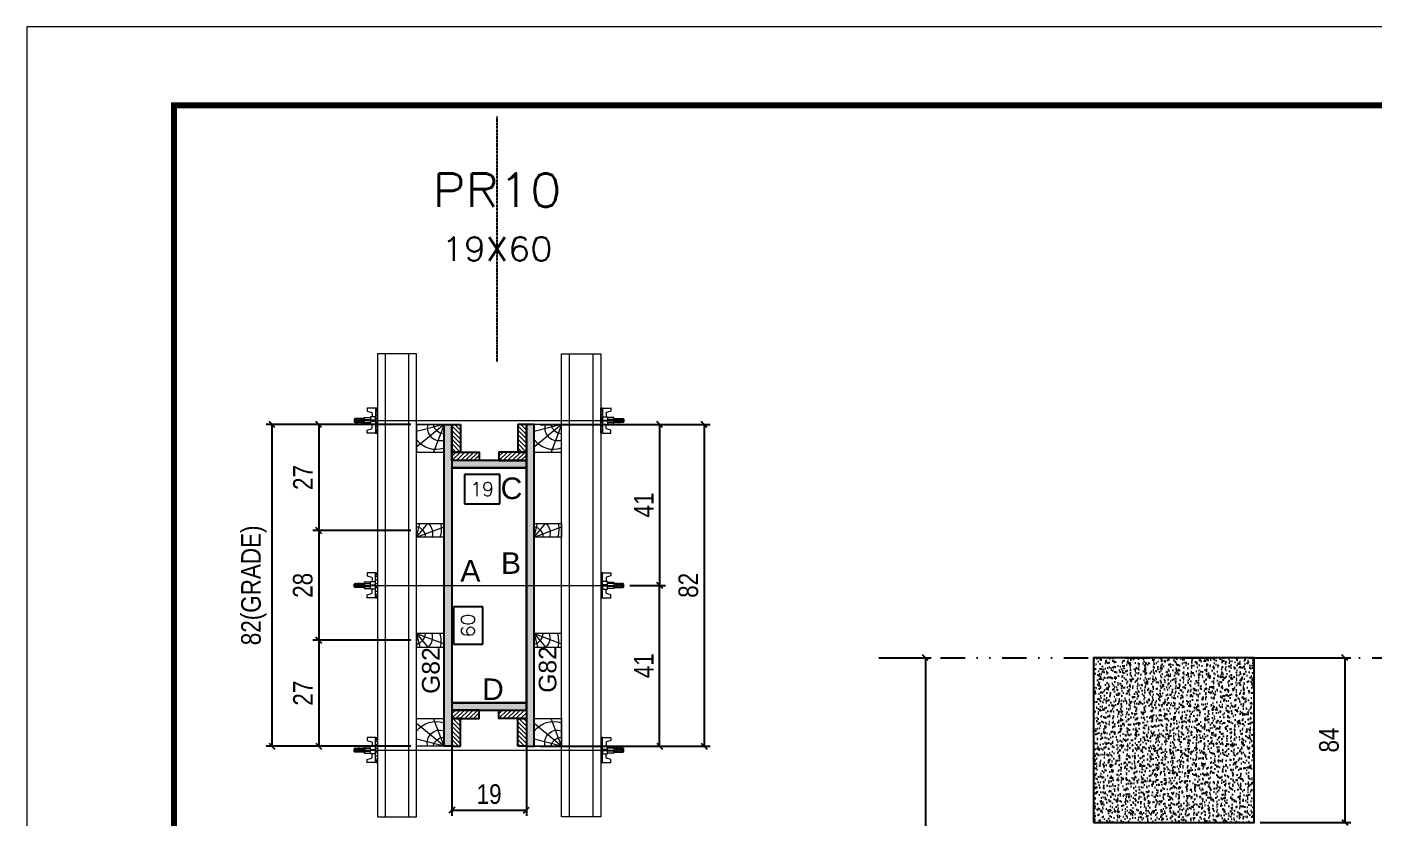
# Model space of a CAD drawing. Extents: x 2949 to 9230, y 1140 to 12527.
# Drawn here: x 2949 to 3636, y 4083 to 4487 of the extents above; entities that cross this region are included whole.
import ezdxf
from ezdxf.enums import TextEntityAlignment as Align

# ---------------------------------------------------------------- set-up
doc = ezdxf.new("R2010")
doc.units = 0
for name, pattern in [('DASHED', [0.75, 0.5, -0.25]), ('DIVIDE2', [0.625, 0.25, -0.125, 0, -0.125, 0, -0.125]), ('HIDDEN', [0.375, 0.25, -0.125])]:
    doc.linetypes.add(name, pattern=pattern)
for name, color, linetype in [('CHAPA', 1, 'Continuous'), ('COTA', 241, 'Continuous'), ('cotas', 4, 'Continuous'), ('MEIO_PONT', 93, 'Continuous'), ('Nível', 160, 'Continuous'), ('Painéis', 200, 'Continuous'), ('SARRAFO', 251, 'Continuous'), ('Texto de Titulo', 7, 'Continuous'), ('Texto Qtd Sarr', 242, 'Continuous'), ('TEXTO_GERAL', 7, 'Continuous')]:
    doc.layers.add(name, color=color, linetype=linetype)
for name, color, linetype, lineweight in [('Folhas', 255, 'Continuous', 9), ('Hachura', 251, 'Continuous', 9), ('Madeira', 126, 'Continuous', 18), ('Perfil Metálico', 224, 'Continuous', 18), ('SARRAFO DE PRESSAO', 251, 'DASHED', 9), ('Texto Seção', 7, 'Continuous', 15)]:
    doc.layers.add(name, color=color, linetype=linetype, lineweight=lineweight)
doc.styles.add('ARIAL', font='arial.ttf')
doc.styles.add('COTA TECNICA', font='techl___.ttf', dxfattribs={"height": 10})
doc.styles.add('COTA TECNICA 2X', font='techl___.ttf', dxfattribs={"height": 10})
doc.styles.add('ROMANS', font='romans.shx')
doc.styles.add('SANSSERIF', font='sas_____.pfb')
doc.dimstyles.new('PAINEL', dxfattribs={"dimtxt": 10, "dimasz": 3, "dimexe": 3, "dimexo": 3, "dimgap": 3, "dimtad": 1, "dimdec": 1, "dimzin": 12, "dimdsep": 46, "dimtxsty": 'COTA TECNICA', "dimblk1": 'OBLIQUE', "dimblk2": 'OBLIQUE', "dimsah": 1, "dimcen": 0.9, "dimclrd": 4, "dimclre": 4, "dimclrt": 240, "dimadec": 1, "dimazin": 3, "dimtfac": 1, "dimtdec": 1, "dimtmove": 0, "dimatfit": 3, "dimfxl": 1, "dimtolj": 1, "dimtzin": 12, "dimarcsym": 0})
doc.dimstyles.new('SECAO PILAR', dxfattribs={"dimtxt": 10, "dimasz": 3, "dimexe": 3, "dimexo": 3, "dimgap": 3, "dimtad": 1, "dimdec": 1, "dimlfac": 0.5, "dimzin": 12, "dimdsep": 46, "dimtxsty": 'COTA TECNICA 2X', "dimblk1": 'OBLIQUE', "dimblk2": 'OBLIQUE', "dimsah": 1, "dimcen": 0.9, "dimclrd": 256, "dimclre": 256, "dimclrt": 256, "dimadec": 1, "dimazin": 3, "dimtfac": 1, "dimtdec": 1, "dimtmove": 0, "dimatfit": 3, "dimfxl": 1, "dimtolj": 1, "dimtzin": 12, "dimarcsym": 0})
doc.dimstyles.new('SECÇÃO 2', dxfattribs={"dimtxt": 7, "dimasz": 6, "dimexe": 0.18, "dimexo": 2, "dimgap": -4, "dimtad": 3, "dimdec": 1, "dimlfac": 0.5, "dimzin": 12, "dimdsep": 46, "dimtxsty": 'ROMANS', "dimblk": 'ARCHTICK', "dimcen": 0.09, "dimse1": 1, "dimse2": 1, "dimsd1": 1, "dimsd2": 1, "dimclrd": 180, "dimclre": 5, "dimclrt": 1, "dimadec": 0, "dimazin": 3, "dimtfac": 1, "dimtdec": 1, "dimtofl": 0, "dimtmove": 0, "dimatfit": 3, "dimldrblk": 'ARCHTICK', "dimfxl": 1, "dimtolj": 1, "dimtzin": 0, "dimarcsym": 0})
pattern_1 = [(135, (-19725.5793, 13622.8389), (-1.12253202, -1.12253202), [])]
pattern_2 = [(135, (-19725.5793, 13407.8389), (-1.12253202, -1.12253202), [])]

# ---------------------------------------------------------------- blocks, each defined once
blk = doc.blocks.new('9999999999')
at = {"layer": 'Folhas'}
blk.add_lwpolyline([(98138.98, 34190.21), (99623.98, 34190.21), (99623.98, 35240.21), (98138.98, 35240.21)], close=True, dxfattribs=at)
at = {"layer": 'Folhas', "color": 30, "const_width": 3}
blk.add_lwpolyline([(98213.98, 34230.21), (99583.98, 34230.21), (99583.98, 35200.21), (98213.98, 35200.21)], close=True, dxfattribs=at)
blk = doc.blocks.new('*D1287')
at = {"layer": 'COTA', "color": 180, "lineweight": -2, "transparency": 16777216}
for p, q in [((3181.6, 4190.89), (3166.6, 4190.89)), ((3166.6, 4190.89), (3166.6, 4171.89)), ((3181.6, 4171.89), (3181.6, 4190.89)), ((3166.6, 4171.89), (3181.6, 4171.89))]:
    blk.add_line(p, q, dxfattribs=at)
at = {"layer": 'Defpoints', "color": 0, "transparency": 16777216}
for p in [(3165.83, 4261.89), (3165.83, 4141.89), (3185.6, 4141.89)]:
    blk.add_point(p, dxfattribs=at)
at = {"layer": 'COTA', "color": 1, "transparency": 16777216, "insert": (3174.1, 4181.39), "char_height": 7, "attachment_point": 5, "rotation": 90, "style": 'ROMANS'}
blk.add_mtext('\\A1;60', dxfattribs=at)
blk = doc.blocks.new('_ArchTick')
at = {"color": 0, "linetype": 'ByBlock', "const_width": 0.15}
blk.add_lwpolyline([(-0.5, -0.5), (0.5, 0.5)], dxfattribs=at)
blk = doc.blocks.new('_Oblique')
at = {"color": 0, "linetype": 'ByBlock', "lineweight": -2}
blk.add_line((-0.5, -0.5), (0.5, 0.5), dxfattribs=at)
blk = doc.blocks.new('*D1288')
at = {"layer": 'COTA', "lineweight": -2, "transparency": 16777216}
for p, q in [((3210.83, 4283.89), (3297.6, 4283.89)), ((3294.6, 4283.89), (3294.6, 4119.89)), ((3210.83, 4119.89), (3297.6, 4119.89))]:
    blk.add_line(p, q, dxfattribs=at)
at = {"layer": 'Defpoints', "color": 0, "transparency": 16777216}
for p in [(3207.83, 4283.89), (3207.83, 4119.89), (3294.6, 4119.89)]:
    blk.add_point(p, dxfattribs=at)
at = {"layer": 'COTA', "lineweight": -2, "transparency": 16777216, "xscale": 3, "yscale": 3, "zscale": 3}
for p, rotation in [((3294.6, 4283.89), 90), ((3294.6, 4119.89), 270)]:
    blk.add_blockref('_Oblique', p, dxfattribs=dict(at, rotation=rotation))
at = {"layer": 'COTA', "transparency": 16777216, "insert": (3286.51, 4201.89), "char_height": 10, "attachment_point": 5, "rotation": 90, "style": 'COTA TECNICA 2X'}
blk.add_mtext('\\A1;82', dxfattribs=at)
blk = doc.blocks.new('*D1289')
at = {"layer": 'COTA', "lineweight": -2, "transparency": 16777216}
for p, q in [((3244.83, 4283.89), (3274.83, 4283.89)), ((3271.83, 4283.89), (3271.83, 4201.89)), ((3256.63, 4201.89), (3274.83, 4201.89))]:
    blk.add_line(p, q, dxfattribs=at)
at = {"layer": 'Defpoints', "color": 0, "transparency": 16777216}
for p in [(3241.83, 4283.89), (3253.63, 4201.89), (3271.83, 4201.89)]:
    blk.add_point(p, dxfattribs=at)
at = {"layer": 'COTA', "lineweight": -2, "transparency": 16777216, "xscale": 3, "yscale": 3, "zscale": 3}
for p, rotation in [((3271.83, 4283.89), 90), ((3271.83, 4201.89), 270)]:
    blk.add_blockref('_Oblique', p, dxfattribs=dict(at, rotation=rotation))
at = {"layer": 'COTA', "transparency": 16777216, "insert": (3263.76, 4242.89), "char_height": 10, "attachment_point": 5, "rotation": 90, "style": 'COTA TECNICA 2X'}
blk.add_mtext('\\A1;41', dxfattribs=at)
blk = doc.blocks.new('*D1290')
at = {"layer": 'COTA', "lineweight": -2, "transparency": 16777216}
for p, q in [((3256.63, 4201.89), (3274.83, 4201.89)), ((3271.83, 4119.89), (3271.83, 4201.89)), ((3244.83, 4119.89), (3274.83, 4119.89))]:
    blk.add_line(p, q, dxfattribs=at)
at = {"layer": 'Defpoints', "color": 0, "transparency": 16777216}
for p in [(3253.63, 4201.89), (3271.83, 4201.89), (3241.83, 4119.89)]:
    blk.add_point(p, dxfattribs=at)
at = {"layer": 'COTA', "lineweight": -2, "transparency": 16777216, "xscale": 3, "yscale": 3, "zscale": 3}
for p, rotation in [((3271.83, 4201.89), 90), ((3271.83, 4119.89), 270)]:
    blk.add_blockref('_Oblique', p, dxfattribs=dict(at, rotation=rotation))
at = {"layer": 'COTA', "transparency": 16777216, "insert": (3263.76, 4160.89), "char_height": 10, "attachment_point": 5, "rotation": 90, "style": 'COTA TECNICA 2X'}
blk.add_mtext('\\A1;41', dxfattribs=at)
blk = doc.blocks.new('*D1291')
at = {"layer": 'COTA', "color": 180, "lineweight": -2, "transparency": 16777216}
for p, q in [((3190.27, 4258.43), (3172.27, 4258.43)), ((3172.27, 4258.43), (3172.27, 4243.43)), ((3190.27, 4243.43), (3190.27, 4258.43)), ((3172.27, 4243.43), (3190.27, 4243.43))]:
    blk.add_line(p, q, dxfattribs=at)
at = {"layer": 'Defpoints', "color": 0, "transparency": 16777216}
for p in [(3165.83, 4261.89), (3203.83, 4261.89), (3203.83, 4239.43)]:
    blk.add_point(p, dxfattribs=at)
at = {"layer": 'COTA', "color": 1, "transparency": 16777216, "insert": (3181.27, 4250.93), "char_height": 7, "attachment_point": 5, "style": 'ROMANS'}
blk.add_mtext('\\A1;19', dxfattribs=at)
blk = doc.blocks.new('titulo1')
at = {"layer": 'Defpoints', "color": 252, "linetype": 'HIDDEN', "ltscale": 2}
blk.add_line((0, 0), (0, 125), dxfattribs=at)
at = {"layer": 'Defpoints', "style": 'ROMANS', "oblique": 15}
blk.add_attdef('FOLHA', text='', height=10, dxfattribs=at).set_placement((0, 15.58), align=Align.MIDDLE_CENTER)
at = {"layer": 'Texto Qtd Sarr', "color": 3, "style": 'ROMANS', "oblique": 15}
for tag, height, p in [('TITULO', 17, (0, 71.45)), ('SEÇÃO', 12, (0, 41.55))]:
    blk.add_attdef(tag, text='', height=height, dxfattribs=at).set_placement(p, align=Align.MIDDLE_CENTER)
blk = doc.blocks.new('PONTALETE')
at = {"layer": 'Madeira'}
for q in [(2.71, 7), (7, 5.76), (7, 1.74)]:
    blk.add_line((0, 0), q, dxfattribs=at)
blk.add_lwpolyline([(0, 0), (7, 0), (7, 7), (0, 7)], close=True, dxfattribs=at)
for centre, radius, start, end in [((2.04, 0.06), 6.23, 37.2818, 109.0913), ((1.09, 0.9), 3.19, 343.603, 109.9847), ((-0.21, -0.78), 3.09, 14.6322, 86.0383)]:
    blk.add_arc(centre, radius, start, end, dxfattribs=at)
blk = doc.blocks.new('*D1292')
at = {"layer": 'COTA', "lineweight": -2, "transparency": 16777216}
for p, q in [((3144.83, 4283.89), (3071.05, 4283.89)), ((3074.05, 4283.89), (3074.05, 4119.89)), ((3144.83, 4119.89), (3071.05, 4119.89))]:
    blk.add_line(p, q, dxfattribs=at)
at = {"layer": 'Defpoints', "color": 0, "transparency": 16777216}
for p in [(3147.83, 4283.89), (3074.05, 4119.89), (3147.83, 4119.89)]:
    blk.add_point(p, dxfattribs=at)
at = {"layer": 'COTA', "lineweight": -2, "transparency": 16777216, "xscale": 3, "yscale": 3, "zscale": 3}
for p, rotation in [((3074.05, 4283.89), 90), ((3074.05, 4119.89), 270)]:
    blk.add_blockref('_Oblique', p, dxfattribs=dict(at, rotation=rotation))
at = {"layer": 'COTA', "transparency": 16777216, "insert": (3064.83, 4201.89), "char_height": 10, "attachment_point": 5, "rotation": 90, "style": 'COTA TECNICA 2X'}
blk.add_mtext('\\A1;82(GRADE)', dxfattribs=at)
blk = doc.blocks.new('MEIO PONTALETE')
at = {"layer": 'Madeira'}
for q in [(2.71, 7), (3.5, 2.88), (3.5, 0.87)]:
    blk.add_line((0, 0), q, dxfattribs=at)
blk.add_lwpolyline([(0, 0), (3.5, 0), (3.5, 7), (0, 7)], close=True, dxfattribs=at)
for centre, radius, start, end in [((2.04, 0.06), 6.23, 76.4499, 109.0913), ((1.09, 0.9), 3.19, 40.9063, 109.9847), ((-0.21, -0.78), 3.09, 14.6322, 86.0383)]:
    blk.add_arc(centre, radius, start, end, dxfattribs=at)
blk = doc.blocks.new('*D1293')
at = {"layer": 'COTA', "lineweight": -2, "transparency": 16777216}
for p, q in [((3144.83, 4173.89), (3094.89, 4173.89)), ((3097.89, 4173.89), (3097.89, 4119.89)), ((3144.83, 4119.89), (3094.89, 4119.89))]:
    blk.add_line(p, q, dxfattribs=at)
at = {"layer": 'Defpoints', "color": 0, "transparency": 16777216}
for p in [(3147.83, 4173.89), (3097.89, 4119.89), (3147.83, 4119.89)]:
    blk.add_point(p, dxfattribs=at)
at = {"layer": 'COTA', "lineweight": -2, "transparency": 16777216, "xscale": 3, "yscale": 3, "zscale": 3}
for p, rotation in [((3097.89, 4173.89), 90), ((3097.89, 4119.89), 270)]:
    blk.add_blockref('_Oblique', p, dxfattribs=dict(at, rotation=rotation))
at = {"layer": 'COTA', "transparency": 16777216, "insert": (3089.82, 4146.89), "char_height": 10, "attachment_point": 5, "rotation": 90, "style": 'COTA TECNICA 2X'}
blk.add_mtext('\\A1;27', dxfattribs=at)
blk = doc.blocks.new('C')
at = {"layer": 'Hachura', "color": 0}
for p, q in [((0, 3.22), (0, -3.22)), ((0.45, 3.22), (0, 3.22)), ((0.46, 3.16), (0, 3.16)), ((0.46, 3.05), (0, 3.05)), ((0.46, 2.88), (0, 2.88)), ((0, 2.75), (0, -1.16)), ((0.46, 2.65), (0, 2.65)), ((0.46, 2.23), (0, 2.23)), ((0.46, 1.51), (0, 1.51)), ((0.39, 0.49), (0.17, 0.49)), ((0.45, -3.23), (0.45, 3.22)), ((0.45, 3.22), (2.58, 3.22)), ((1.74, 0.97), (0.45, 0.97)), ((1.45, 0.1), (0.45, 0.1)), ((1.35, 1.94), (1.35, 0.96)), ((2.58, 2.39), (1.47, 2.09)), ((1.74, -0.97), (1.74, 0.97)), ((1.74, 0.97), (1.74, 0.84)), ((1.74, 0.97), (1.74, 0.84)), ((1.74, 0.84), (3.35, 0.84)), ((3.35, 0.45), (1.74, 0.45)), ((2.58, 3.22), (2.58, 2.39)), ((3.32, 0.84), (3.32, -0.84)), ((3.35, 0.84), (3.35, -0.84)), ((3.68, 0.45), (3.35, 0.45)), ((3.84, -0.52), (3.35, 0.45)), ((3.35, 0.06), (3.67, -0.57)), ((3.68, 0.45), (4.16, -0.52)), ((3.72, 0.5), (4.25, -0.57)), ((4.37, -0.55), (3.83, 0.53)), ((4.15, 0.45), (3.93, 0.45)), ((4.42, -0.52), (3.93, 0.45)), ((4.15, 0.45), (4.26, 0.45)), ((4.26, 0.45), (4.74, -0.52)), ((4.3, 0.5), (4.83, -0.57)), ((4.95, -0.55), (4.41, 0.53)), ((4.51, 0.45), (4.84, 0.45)), ((5, -0.52), (4.51, 0.45)), ((4.84, 0.45), (5.32, -0.52)), ((4.88, 0.5), (5.41, -0.57)), ((5.53, -0.55), (4.99, 0.53)), ((5.58, -0.52), (5.09, 0.45)), ((5.42, 0.45), (5.09, 0.45)), ((5.58, -0.52), (5.09, 0.45)), ((5.42, 0.45), (5.74, -0.19)), ((5.46, 0.5), (5.74, -0.07)), ((5.74, 0.19), (5.57, 0.53)), ((5.74, 0.32), (5.68, 0.45)), ((5.68, 0.45), (5.74, 0.45)), ((5.74, 0.45), (5.9, 0.29)), ((5.74, 0.45), (5.74, -0.52)), ((5.9, -0.36), (5.9, 0.29)), ((0.45, 0), (0, 0)), ((0.46, -1.52), (0, -1.52)), ((0.46, -2.23), (0, -2.23)), ((0.46, -2.65), (0, -2.65)), ((0.46, -2.88), (0, -2.88)), ((0.46, -3.05), (0, -3.05)), ((0.46, -3.16), (0, -3.16)), ((0, -3.22), (2.57, -3.22)), ((0.08, -0.48), (0.29, -0.48)), ((0.29, -0.48), (0.4, -0.48)), ((0.45, 0), (0.45, -0.97)), ((0.45, -0.16), (1.45, -0.16)), ((0.45, -0.65), (0.45, -0.32)), ((0.45, -3.23), (0.45, -0.65)), ((0.45, -0.97), (1.74, -0.97)), ((1.35, -1.94), (1.35, -0.97)), ((2.58, -2.39), (1.47, -2.1)), ((3.35, -0.32), (1.74, -0.32)), ((3.35, -0.84), (1.74, -0.84)), ((2.58, -3.23), (2.58, -2.39)), ((3.35, -0.07), (3.58, -0.52)), ((3.35, -0.52), (3.58, -0.52)), ((3.84, -0.52), (4.16, -0.52)), ((4.42, -0.52), (4.74, -0.52)), ((4.63, -0.52), (4.74, -0.52)), ((5, -0.52), (5.32, -0.52)), ((5.58, -0.52), (5.74, -0.52)), ((5.74, -0.52), (5.9, -0.36)), ((5.74, -0.52), (5.74, -0.52))]:
    blk.add_line(p, q, dxfattribs=at)
for centre, radius, start, end in [((1.52, 1.94), 0.161, 104.7436, 180), ((1.44, -0.03), 0.129, 272.695, 87.305), ((3.81, 0.39), 0.143, 25.5688, 154.4312), ((4.39, 0.39), 0.143, 25.5688, 154.4312), ((4.97, 0.39), 0.143, 25.5688, 154.4312), ((5.55, 0.39), 0.143, 25.5688, 154.4312), ((0.17, -0.37), 0.174, 221.744, 317.8592), ((1.52, -1.94), 0.161, 180, 255.2564), ((3.71, -0.4), 0.174, 222.1408, 318.256), ((4.29, -0.4), 0.174, 222.1408, 318.256), ((4.87, -0.4), 0.174, 222.1408, 318.256), ((5.45, -0.4), 0.174, 222.1408, 318.256), ((5.61, -0.4), 0.174, 317.8592, 318.256)]:
    blk.add_arc(centre, radius, start, end, dxfattribs=at)
blk = doc.blocks.new('*D1294')
at = {"layer": 'COTA', "lineweight": -2, "transparency": 16777216}
for p, q in [((3144.83, 4283.89), (3094.89, 4283.89)), ((3097.89, 4283.89), (3097.89, 4229.89)), ((3144.83, 4229.89), (3094.89, 4229.89))]:
    blk.add_line(p, q, dxfattribs=at)
at = {"layer": 'Defpoints', "color": 0, "transparency": 16777216}
for p in [(3147.83, 4283.89), (3097.89, 4229.89), (3147.83, 4229.89)]:
    blk.add_point(p, dxfattribs=at)
at = {"layer": 'COTA', "lineweight": -2, "transparency": 16777216, "xscale": 3, "yscale": 3, "zscale": 3}
for p, rotation in [((3097.89, 4283.89), 90), ((3097.89, 4229.89), 270)]:
    blk.add_blockref('_Oblique', p, dxfattribs=dict(at, rotation=rotation))
at = {"layer": 'COTA', "transparency": 16777216, "insert": (3089.82, 4256.89), "char_height": 10, "attachment_point": 5, "rotation": 90, "style": 'COTA TECNICA 2X'}
blk.add_mtext('\\A1;27', dxfattribs=at)
blk = doc.blocks.new('*D1295')
at = {"layer": 'COTA', "lineweight": -2, "transparency": 16777216}
for p, q in [((3144.83, 4229.89), (3094.89, 4229.89)), ((3097.89, 4229.89), (3097.89, 4173.89)), ((3144.83, 4173.89), (3094.89, 4173.89))]:
    blk.add_line(p, q, dxfattribs=at)
at = {"layer": 'Defpoints', "color": 0, "transparency": 16777216}
for p in [(3147.83, 4229.89), (3097.89, 4173.89), (3147.83, 4173.89)]:
    blk.add_point(p, dxfattribs=at)
at = {"layer": 'COTA', "lineweight": -2, "transparency": 16777216, "xscale": 3, "yscale": 3, "zscale": 3}
for p, rotation in [((3097.89, 4229.89), 90), ((3097.89, 4173.89), 270)]:
    blk.add_blockref('_Oblique', p, dxfattribs=dict(at, rotation=rotation))
at = {"layer": 'COTA', "transparency": 16777216, "insert": (3089.8, 4201.89), "char_height": 10, "attachment_point": 5, "rotation": 90, "style": 'COTA TECNICA 2X'}
blk.add_mtext('\\A1;28', dxfattribs=at)
blk = doc.blocks.new('*D1965')
at = {"layer": 'COTA', "lineweight": -2, "transparency": 16777216}
for p, q in [((3165.83, 4135.29), (3165.83, 4084.25)), ((3203.83, 4135.29), (3203.83, 4084.25)), ((3165.83, 4087.25), (3203.83, 4087.25))]:
    blk.add_line(p, q, dxfattribs=at)
at = {"layer": 'Defpoints', "color": 0, "transparency": 16777216}
for p in [(3165.83, 4138.29), (3203.83, 4138.29), (3203.83, 4087.25)]:
    blk.add_point(p, dxfattribs=at)
at = {"layer": 'COTA', "lineweight": -2, "transparency": 16777216, "xscale": 3, "yscale": 3, "zscale": 3, "rotation": 180}
blk.add_blockref('_Oblique', (3165.83, 4087.25), dxfattribs=at)
at = {"layer": 'COTA', "lineweight": -2, "transparency": 16777216, "xscale": 3, "yscale": 3, "zscale": 3}
blk.add_blockref('_Oblique', (3203.83, 4087.25), dxfattribs=at)
at = {"layer": 'COTA', "transparency": 16777216, "insert": (3184.83, 4095.34), "char_height": 10, "attachment_point": 5, "style": 'COTA TECNICA 2X'}
blk.add_mtext('\\A1;19', dxfattribs=at)
blk = doc.blocks.new('*D1966')
at = {"layer": 'cotas', "color": 4, "linetype": 'ByBlock', "lineweight": -2, "transparency": 16777216}
for p, q in [((3386.69, 4164.99), (3410.41, 4164.99)), ((3407.41, 4164.99), (3407.41, 3827.99)), ((3386.69, 3827.99), (3410.41, 3827.99))]:
    blk.add_line(p, q, dxfattribs=at)
at = {"layer": 'Defpoints', "color": 0, "linetype": 'ByBlock', "transparency": 16777216}
for p in [(3383.69, 4164.99), (3383.69, 3827.99), (3407.41, 3827.99)]:
    blk.add_point(p, dxfattribs=at)
at = {"layer": 'cotas', "color": 4, "linetype": 'ByBlock', "lineweight": -2, "transparency": 16777216, "xscale": 3, "yscale": 3, "zscale": 3}
for p, rotation in [((3407.41, 4164.99), 90), ((3407.41, 3827.99), 270)]:
    blk.add_blockref('_Oblique', p, dxfattribs=dict(at, rotation=rotation))
at = {"layer": 'cotas', "color": 240, "linetype": 'ByBlock', "transparency": 16777216, "insert": (3399.19, 4008.22), "char_height": 10, "attachment_point": 5, "rotation": 90, "style": 'COTA TECNICA'}
blk.add_mtext('\\A1;337', dxfattribs=at)
blk = doc.blocks.new('*D2112')
at = {"layer": 'COTA', "color": 4, "linetype": 'ByBlock', "lineweight": -2, "transparency": 16777216}
for p, q in [((3578.21, 4164.99), (3624.45, 4164.99)), ((3621.45, 4164.99), (3621.45, 4080.99)), ((3578.21, 4080.99), (3624.45, 4080.99))]:
    blk.add_line(p, q, dxfattribs=at)
at = {"layer": 'Defpoints', "color": 0, "linetype": 'ByBlock', "transparency": 16777216}
for p in [(3575.21, 4164.99), (3575.21, 4080.99), (3621.45, 4080.99)]:
    blk.add_point(p, dxfattribs=at)
at = {"layer": 'COTA', "color": 4, "linetype": 'ByBlock', "lineweight": -2, "transparency": 16777216, "xscale": 3, "yscale": 3, "zscale": 3}
for p, rotation in [((3621.45, 4164.99), 90), ((3621.45, 4080.99), 270)]:
    blk.add_blockref('_Oblique', p, dxfattribs=dict(at, rotation=rotation))
at = {"layer": 'COTA', "color": 240, "linetype": 'ByBlock', "transparency": 16777216, "insert": (3613.36, 4122.99), "char_height": 10, "attachment_point": 5, "rotation": 90, "style": 'COTA TECNICA'}
blk.add_mtext('\\A1;84', dxfattribs=at)

msp = doc.modelspace()

# ---------------------------------------------------------------- hatches: boundary and pattern name
at = {"layer": 'COTA', "linetype": 'ByBlock'}
h = msp.add_hatch(dxfattribs=at)
h.set_pattern_fill('AR-CONC', color=256, scale=0.03)
h.set_pattern_definition([(50, (-130872.9546, -23902.0456), (5.46554007, -0.47817257), [0.5715, -6.2865]), (355, (-130872.9546, -23902.0456), (-1.05730264, 5.73170536), [0.4572, -5.02921753]), (100.4514447, (-130872.499, -23902.0855), (4.40823741, 5.25353256), [0.48570026, -5.34270734]), (46.1842, (-130872.9546, -23900.5216), (8.13237123, -1.26126984), [0.85725, -9.42975]), (96.6355576, (-130872.277, -23900.627), (7.122124, 7.42278374), [0.7285507, -8.01406824]), (351.184151, (-130872.9546, -23900.522), (7.122124, 7.42278374), [0.685799, -7.54379196]), (21, (-130872.1926, -23900.9026), (4.54843174, -3.06795595), [0.5715, -6.2865]), (326, (-130872.1926, -23900.9026), (1.85406085, 5.52563898), [0.4572, -5.0292]), (71.451445, (-130871.8135, -23901.1583), (6.40249258, 2.45768307), [0.48570026, -5.34269813]), (37.5, (-130872.9546, -23902.0456), (0.092658098, 2.536651166), [0, -4.96824, 0, -5.1054, 0, -5.04825]), (7.5, (-130872.9546, -23902.0456), (2.004589875, 3.005417245), [0, -2.91084, 0, -4.85394, 0, -1.92405]), (327.5, (-130874.6538, -23902.0456), (4.067717855, -0.17186232), [0, -1.905, 0, -5.9436, 0, -7.8867]), (317.5, (-130875.4158, -23902.0456), (4.44387544, 0.76279473), [0, -2.4765, 0, -3.94716, 0, -5.6007])])
h.paths.add_polyline_path([(3575.21, 4164.99), (3493.21, 4164.99), (3493.21, 4080.99), (3575.21, 4080.99)])
at = {"layer": 'Hachura'}
h = msp.add_hatch(color=256, dxfattribs=at)
h.dxf.hatch_style = 1
h.paths.add_polyline_path([(3165.83, 4119.89), (3161.83, 4119.89), (3161.83, 4283.89), (3165.83, 4283.89)])
h = msp.add_hatch(color=256, dxfattribs=at)
h.dxf.hatch_style = 1
h.paths.add_polyline_path([(3165.83, 4119.89), (3161.83, 4119.89), (3161.83, 4283.89), (3165.83, 4283.89)])
h = msp.add_hatch(dxfattribs=at)
h.set_pattern_fill('ANSI31', color=256, scale=0.5, angle=90, style=0)
h.set_pattern_definition(pattern_2)
h.paths.add_polyline_path([(3165.83, 4269.89), (3170.23, 4269.89), (3170.23, 4283.89), (3165.83, 4283.89)])
h = msp.add_hatch(dxfattribs=at)
h.set_pattern_fill('ANSI31', color=256, scale=0.5, angle=90, style=0)
h.set_pattern_definition(pattern_2)
h.paths.add_polyline_path([(3203.83, 4269.89), (3199.43, 4269.89), (3199.43, 4283.89), (3203.83, 4283.89)])
h = msp.add_hatch(color=256, dxfattribs=at)
h.dxf.hatch_style = 1
h.paths.add_polyline_path([(3203.83, 4119.89), (3207.83, 4119.89), (3207.83, 4283.89), (3203.83, 4283.89)])
h = msp.add_hatch(color=256, dxfattribs=at)
h.dxf.hatch_style = 1
h.paths.add_polyline_path([(3203.83, 4119.89), (3207.83, 4119.89), (3207.83, 4283.89), (3203.83, 4283.89)])
h = msp.add_hatch(dxfattribs=at)
h.set_pattern_fill('ANSI31', color=256, scale=0.5, style=0)
h.set_pattern_definition([(45, (12339.7807, 27194.8952), (-1.12253202, 1.12253202), [])])
h.paths.add_polyline_path([(3179.83, 4265.49), (3179.83, 4269.89), (3165.83, 4269.89), (3165.83, 4265.49)])
h = msp.add_hatch(dxfattribs=at)
h.set_pattern_fill('ANSI31', color=256, scale=0.5, style=0)
h.set_pattern_definition([(45, (12327.7807, 27194.8952), (-1.12253202, 1.12253202), [])])
h.paths.add_polyline_path([(3189.83, 4265.49), (3189.83, 4269.89), (3203.83, 4269.89), (3203.83, 4265.49)])
h = msp.add_hatch(color=256, dxfattribs=at)
h.dxf.hatch_style = 1
h.paths.add_polyline_path([(3165.83, 4265.49), (3165.83, 4261.89), (3203.83, 4261.89), (3203.83, 4265.49)])
h = msp.add_hatch(color=256, dxfattribs=at)
h.dxf.hatch_style = 1
h.paths.add_polyline_path([(3165.83, 4265.49), (3165.83, 4261.89), (3203.83, 4261.89), (3203.83, 4265.49)])
h = msp.add_hatch(color=256, dxfattribs=at)
h.dxf.hatch_style = 1
h.paths.add_polyline_path([(3165.83, 4141.89), (3165.83, 4138.29), (3203.83, 4138.29), (3203.83, 4141.89)])
h = msp.add_hatch(color=256, dxfattribs=at)
h.dxf.hatch_style = 1
h.paths.add_polyline_path([(3165.83, 4141.89), (3165.83, 4138.29), (3203.83, 4138.29), (3203.83, 4141.89)])
h = msp.add_hatch(dxfattribs=at)
h.set_pattern_fill('ANSI31', color=256, scale=0.5, style=0)
h.set_pattern_definition([(45, (12339.7807, 27240.8952), (-1.12253202, 1.12253202), [])])
h.paths.add_polyline_path([(3179.83, 4138.29), (3179.83, 4133.89), (3165.83, 4133.89), (3165.83, 4138.29)])
h = msp.add_hatch(dxfattribs=at)
h.set_pattern_fill('ANSI31', color=256, scale=0.5, style=0)
h.set_pattern_definition([(45, (12327.7807, 27240.8952), (-1.12253202, 1.12253202), [])])
h.paths.add_polyline_path([(3189.83, 4138.29), (3189.83, 4133.89), (3203.83, 4133.89), (3203.83, 4138.29)])
h = msp.add_hatch(dxfattribs=at)
h.set_pattern_fill('ANSI31', color=256, scale=0.5, angle=90, style=0)
h.set_pattern_definition(pattern_1)
h.paths.add_polyline_path([(3165.83, 4133.89), (3170.23, 4133.89), (3170.23, 4119.89), (3165.83, 4119.89)])
h = msp.add_hatch(dxfattribs=at)
h.set_pattern_fill('ANSI31', color=256, scale=0.5, angle=90, style=0)
h.set_pattern_definition(pattern_1)
h.paths.add_polyline_path([(3203.83, 4133.89), (3199.43, 4133.89), (3199.43, 4119.89), (3203.83, 4119.89)])

# ---------------------------------------------------------------- linework, layer by layer
at = {"layer": 'CHAPA'}
for points in [[(3165.83, 4119.89), (3161.83, 4119.89), (3161.83, 4283.89), (3165.83, 4283.89)], [(3165.83, 4119.89), (3161.83, 4119.89), (3161.83, 4283.89), (3165.83, 4283.89)], [(3203.83, 4119.89), (3207.83, 4119.89), (3207.83, 4283.89), (3203.83, 4283.89)], [(3203.83, 4119.89), (3207.83, 4119.89), (3207.83, 4283.89), (3203.83, 4283.89)], [(3165.83, 4265.49), (3165.83, 4261.89), (3203.83, 4261.89), (3203.83, 4265.49)], [(3165.83, 4265.49), (3165.83, 4261.89), (3203.83, 4261.89), (3203.83, 4265.49)], [(3165.83, 4141.89), (3165.83, 4138.29), (3203.83, 4138.29), (3203.83, 4141.89)], [(3165.83, 4141.89), (3165.83, 4138.29), (3203.83, 4138.29), (3203.83, 4141.89)]]:
    msp.add_lwpolyline(points, close=True, dxfattribs=at)
at = {"layer": 'COTA', "linetype": 'ByBlock'}
msp.add_lwpolyline([(3493.21, 4080.99), (3575.21, 4080.99), (3575.21, 4164.99), (3493.21, 4164.99)], close=True, dxfattribs=at)
at = {"layer": 'Hachura'}
for p, q in [((3117.03, 4285.89), (3248.83, 4285.9)), ((3117.03, 4201.89), (3248.83, 4201.88)), ((3117.03, 4117.89), (3248.83, 4117.88))]:
    msp.add_line(p, q, dxfattribs=at)
at = {"layer": 'Madeira'}
for points in [[(3161.83, 4119.89), (3147.83, 4119.89), (3147.83, 4283.89), (3161.83, 4283.89)], [(3207.83, 4119.89), (3221.83, 4119.89), (3221.83, 4283.89), (3207.83, 4283.89)]]:
    msp.add_lwpolyline(points, close=True, dxfattribs=at)
at = {"layer": 'Nível', "color": 4, "linetype": 'DIVIDE2', "ltscale": 50}
msp.add_line((3383.69, 4164.99), (4394.03, 4164.99), dxfattribs=at)
at = {"layer": 'Painéis'}
msp.add_lwpolyline([(3203.83, 4261.89), (3165.83, 4261.89), (3165.83, 4141.89), (3203.83, 4141.89)], close=True, dxfattribs=at)
at = {"layer": 'Perfil Metálico'}
for points in [[(3127.83, 4083.89), (3147.83, 4083.89), (3147.83, 4319.89), (3127.83, 4319.89)], [(3143.83, 4319.89), (3131.83, 4319.89), (3131.83, 4083.89), (3143.83, 4083.89)], [(3241.83, 4083.89), (3221.83, 4083.89), (3221.83, 4319.89), (3241.83, 4319.89)], [(3225.83, 4319.89), (3237.83, 4319.89), (3237.83, 4083.89), (3225.83, 4083.89)]]:
    msp.add_lwpolyline(points, close=True, dxfattribs=at)
at = {"layer": 'SARRAFO'}
for points in [[(3170.23, 4283.89), (3170.23, 4269.89), (3165.83, 4269.89), (3165.83, 4283.89)], [(3199.43, 4283.89), (3199.43, 4269.89), (3203.83, 4269.89), (3203.83, 4283.89)], [(3165.83, 4269.89), (3179.83, 4269.89), (3179.83, 4265.49), (3165.83, 4265.49)], [(3203.83, 4269.89), (3189.83, 4269.89), (3189.83, 4265.49), (3203.83, 4265.49)], [(3165.83, 4133.89), (3179.83, 4133.89), (3179.83, 4138.29), (3165.83, 4138.29)], [(3203.83, 4133.89), (3189.83, 4133.89), (3189.83, 4138.29), (3203.83, 4138.29)], [(3170.23, 4119.89), (3170.23, 4133.89), (3165.83, 4133.89), (3165.83, 4119.89)], [(3199.43, 4119.89), (3199.43, 4133.89), (3203.83, 4133.89), (3203.83, 4119.89)]]:
    msp.add_lwpolyline(points, close=True, dxfattribs=at)

# ---------------------------------------------------------------- block references
at = {"layer": 'Hachura', "linetype": 'Continuous', "yscale": 2, "zscale": 2, "rotation": 180}
for p, xscale in [((3127.83, 4285.89), 2), ((3241.83, 4285.89), -2)]:
    msp.add_blockref('C', p, dxfattribs=dict(at, xscale=xscale))
at = {"layer": 'Hachura', "linetype": 'Continuous', "yscale": 2, "zscale": 2}
for p, xscale in [((3127.83, 4201.89), -2), ((3241.83, 4201.89), 2), ((3127.83, 4117.89), -2), ((3241.83, 4117.89), 2)]:
    msp.add_blockref('C', p, dxfattribs=dict(at, xscale=xscale))
at = {"layer": 'MEIO_PONT'}
for name, p, xscale, yscale, zscale, rotation in [('PONTALETE', (3161.83, 4283.89), 2, 2, 2, 180), ('PONTALETE', (3221.83, 4283.89), 2, 2, 2, 180), ('MEIO PONTALETE', (3147.83, 4226.39), -1.999999997962732, 1.999999997962732, 1.999999997962732, 270), ('MEIO PONTALETE', (3207.83, 4226.39), -1.999999997962732, 1.999999997962732, 1.999999997962732, 270), ('MEIO PONTALETE', (3147.83, 4177.39), 1.999999997962732, 1.999999997962732, 1.999999997962732, 270), ('MEIO PONTALETE', (3207.83, 4177.39), 1.999999997962732, 1.999999997962732, 1.999999997962732, 270)]:
    msp.add_blockref(name, p, dxfattribs=dict(at, xscale=xscale, yscale=yscale, zscale=zscale, rotation=rotation))
at = {"layer": 'MEIO_PONT', "xscale": -2, "yscale": 2, "zscale": 2}
for p in [(3161.83, 4119.89), (3221.83, 4119.89)]:
    msp.add_blockref('PONTALETE', p, dxfattribs=at)
at = {"layer": 'SARRAFO DE PRESSAO', "color": 6, "linetype": 'ByBlock'}
msp.add_blockref('9999999999', (-95189.94, -30753.5), dxfattribs=at)
at = {"layer": 'Texto Seção'}
ref = msp.add_blockref('titulo1', (3188.89, 4315.99), dxfattribs=at)
ref.add_attrib('TITULO', 'PR10', dxfattribs={"layer": 'Texto de Titulo', "color": 7, "height": 17, "style": 'ROMANS', "width": 1.1}).set_placement((3188.89, 4403.49), align=Align.MIDDLE_CENTER)
ref.add_attrib('SEÇÃO', '19X60', dxfattribs={"layer": 'Texto de Titulo', "color": 7, "height": 12, "style": 'ROMANS', "width": 1.1}).set_placement((3188.89, 4373.49), align=Align.MIDDLE_CENTER)

# ---------------------------------------------------------------- texts
at = {"layer": 'TEXTO_GERAL', "style": 'ARIAL'}
for s, p in [('C', (3196.24, 4251.39)), ('A', (3175.29, 4209.33)), ('B', (3196, 4213.25)), ('D', (3186.79, 4148.89))]:
    msp.add_text(s, height=11, dxfattribs=at).set_placement(p, align=Align.MIDDLE_CENTER)
at = {"layer": 'TEXTO_GERAL', "color": 0, "linetype": 'Continuous', "style": 'SANSSERIF'}
for p in [(3155.1, 4146.55), (3214.66, 4147.1)]:
    msp.add_text('G82', height=9, rotation=90, dxfattribs=at).set_placement(p, align=Align.MIDDLE_LEFT)

# ---------------------------------------------------------------- dimensions: what is measured, and where the dimension line sits
at = {"layer": 'COTA'}
dim = msp.add_linear_dim(base=(3074.05, 4119.89), p1=(3147.83, 4283.89), p2=(3147.83, 4119.89), angle=270, text='<>(GRADE)', dimstyle='SECAO PILAR', dxfattribs=at)
dim.commit()
dim.dimension.update_dxf_attribs({"geometry": '*D1292', "text_midpoint": (3064.83, 4201.89)})
for base, p1, p2, angle, picture, middle in [((3097.89, 4229.89), (3147.83, 4283.89), (3147.83, 4229.89), 270, '*D1294', (3089.82, 4256.89)), ((3294.6, 4119.89), (3207.83, 4283.89), (3207.83, 4119.89), 270, '*D1288', (3286.51, 4201.89)), ((3271.83, 4201.89), (3241.83, 4283.89), (3253.63, 4201.89), 270, '*D1289', (3263.76, 4242.89)), ((3097.89, 4173.89), (3147.83, 4229.89), (3147.83, 4173.89), 270, '*D1295', (3089.8, 4201.89)), ((3271.83, 4201.89), (3241.83, 4119.89), (3253.63, 4201.89), 90, '*D1290', (3263.76, 4160.89)), ((3097.89, 4119.89), (3147.83, 4173.89), (3147.83, 4119.89), 270, '*D1293', (3089.82, 4146.89))]:
    dim = msp.add_linear_dim(base=base, p1=p1, p2=p2, angle=angle, dimstyle='SECAO PILAR', dxfattribs=at)
    dim.commit()
    dim.dimension.update_dxf_attribs({"geometry": picture, "text_midpoint": middle})
dim = msp.add_linear_dim(base=(3185.6, 4141.89), p1=(3165.83, 4261.89), p2=(3165.83, 4141.89), angle=270, dimstyle='SECÇÃO 2', dxfattribs=at)
dim.commit()
dim.dimension.update_dxf_attribs({"geometry": '*D1287', "text_midpoint": (3185.6, 4181.39), "dimtype": 160})
dim = msp.add_linear_dim(base=(3203.83, 4239.43), p1=(3165.83, 4261.89), p2=(3203.83, 4261.89), dimstyle='SECÇÃO 2', dxfattribs=at)
dim.commit()
dim.dimension.update_dxf_attribs({"geometry": '*D1291', "text_midpoint": (3181.27, 4239.43), "dimtype": 160})
at = {"layer": 'COTA', "linetype": 'ByBlock'}
dim = msp.add_linear_dim(base=(3621.45, 4080.99), p1=(3575.21, 4164.99), p2=(3575.21, 4080.99), angle=90, dimstyle='PAINEL', dxfattribs=at)
dim.commit()
dim.dimension.update_dxf_attribs({"geometry": '*D2112', "text_midpoint": (3613.36, 4122.99)})
at = {"layer": 'COTA'}
dim = msp.add_linear_dim(base=(3203.83, 4087.25), p1=(3165.83, 4138.29), p2=(3203.83, 4138.29), dimstyle='SECAO PILAR', dxfattribs=at)
dim.commit()
dim.dimension.update_dxf_attribs({"geometry": '*D1965', "text_midpoint": (3184.83, 4095.34)})
at = {"layer": 'cotas', "linetype": 'ByBlock'}
dim = msp.add_linear_dim(base=(3407.41, 3827.99), p1=(3383.69, 4164.99), p2=(3383.69, 3827.99), angle=90, dimstyle='PAINEL', dxfattribs=at)
dim.commit()
dim.dimension.update_dxf_attribs({"geometry": '*D1966', "text_midpoint": (3407.41, 4008.22), "dimtype": 160})

doc.saveas('drawing.dxf')
